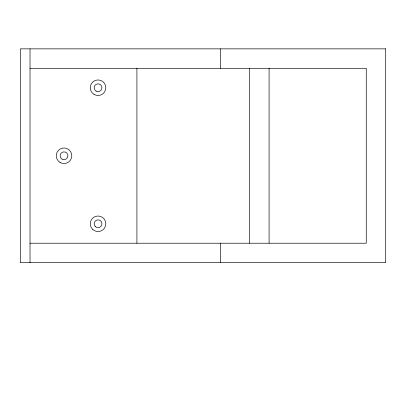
<?xml version="1.0" encoding="UTF-8"?>
<svg xmlns="http://www.w3.org/2000/svg" width="406" height="406" viewBox="0 0 406 406"><rect width="100%" height="100%" fill="white"/><g stroke="black" fill="none" stroke-linecap="round" stroke-linejoin="round"><path stroke-width="0.61" d="M30.019 68.294L366.263 68.294L366.263 243.219L30.019 243.219M269.082 68.294L269.082 243.219M249.644 68.294L249.644 243.219M220.494 48.857L220.494 68.294M220.494 243.219L220.494 262.657M136.918 68.294L136.918 243.219M30.019 48.857L30.019 262.657M385.7 48.857L20.3 48.857L20.3 262.657L385.7 262.657L385.7 48.857M92.548 229.283A7.775 7.775 0 0 0 105.555 225.797A7.775 7.775 0 0 0 96.034 216.276A7.775 7.775 0 0 0 92.548 229.283M94.156 94.466A7.775 7.775 0 0 0 105.819 87.732A7.775 7.775 0 0 0 94.156 80.997A7.775 7.775 0 0 0 94.156 94.466M95.298 226.533A3.887 3.887 0 0 0 101.799 224.792A3.887 3.887 0 0 0 97.039 220.032A3.887 3.887 0 0 0 95.298 226.533M96.1 91.096A3.887 3.887 0 0 0 101.931 87.732A3.887 3.887 0 0 0 96.1 84.367A3.887 3.887 0 0 0 96.1 91.096M60.144 162.491A7.775 7.775 0 0 0 71.806 155.757A7.775 7.775 0 0 0 60.144 149.022A7.775 7.775 0 0 0 60.144 162.491M62.088 159.122A3.887 3.887 0 0 0 67.919 155.757A3.887 3.887 0 0 0 62.088 152.392A3.887 3.887 0 0 0 62.088 159.122"/></g></svg>
